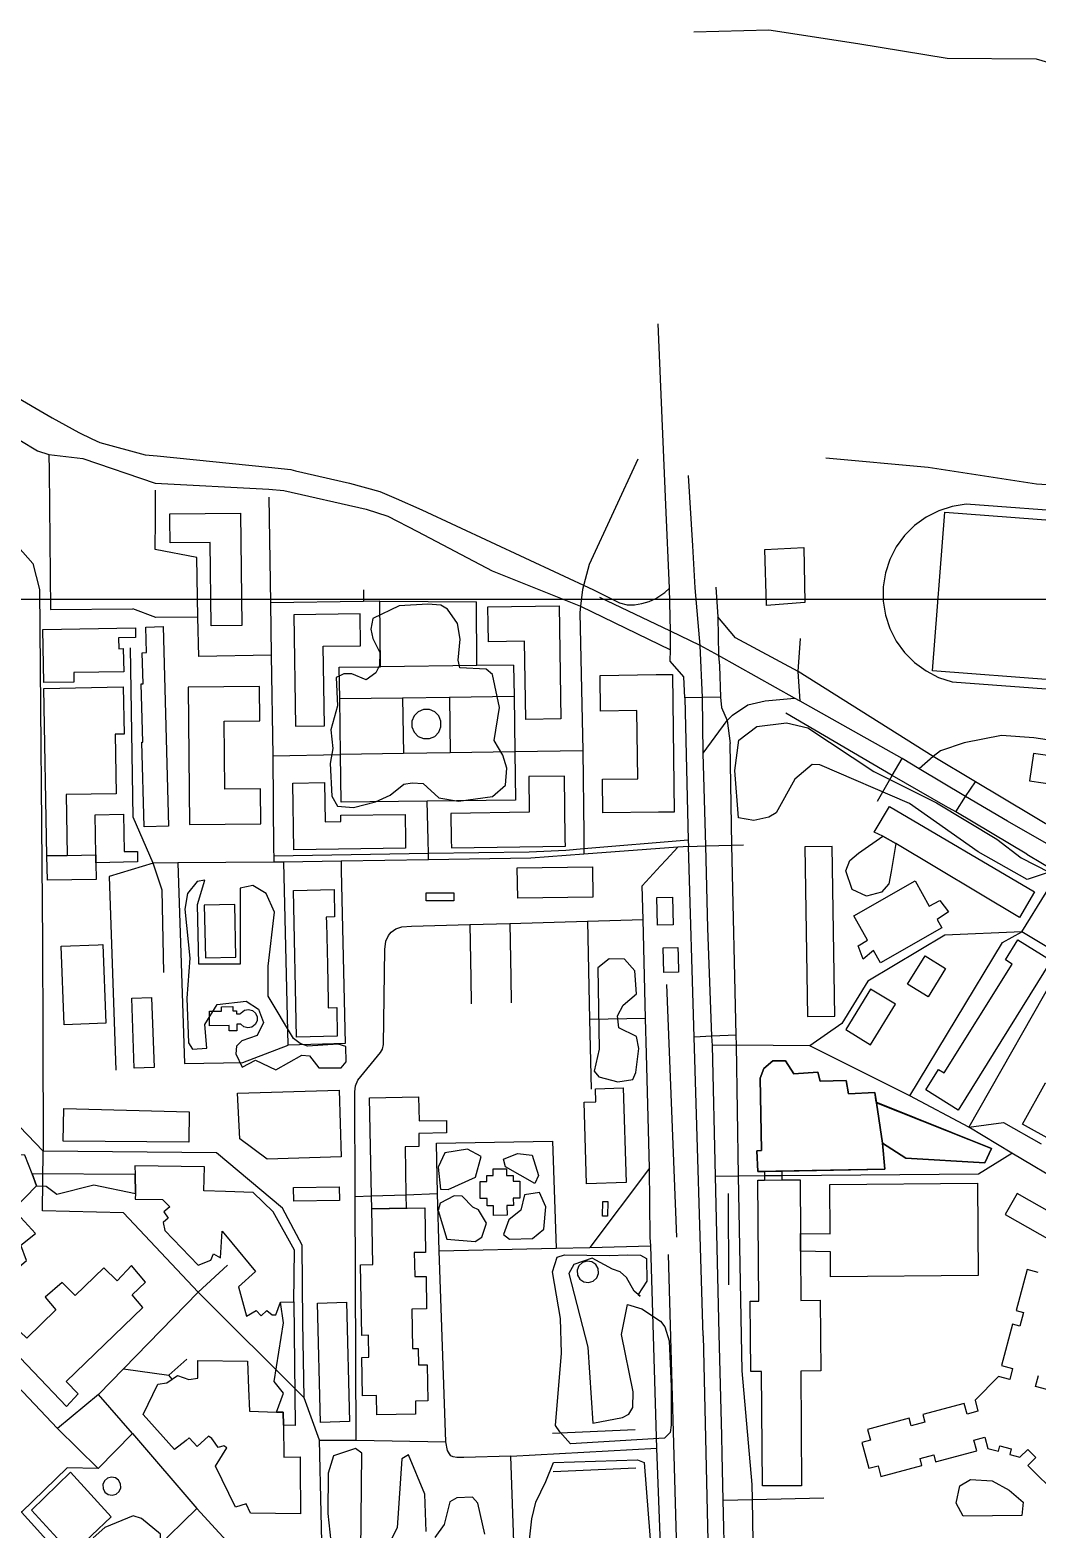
# Model space of a CAD drawing. Header units: metres. Extents: x -2626 to 1483, y -1332 to 1229.
# Drawn here: x -225 to 226, y 529 to 1202 of the extents above; entities that cross this region are included whole.
import ezdxf

# ---------------------------------------------------------------- set-up
doc = ezdxf.new("R2010")
doc.units = ezdxf.units.M
for name, color, linetype in [('OSM_BUILDING', 8, 'Continuous'), ('OSM_GREEN_EXISTING', 94, 'Continuous'), ('OSM_HYDROGRAPHY', 5, 'Continuous'), ('OSM_ROAD_LOCAL', 9, 'Continuous'), ('OSM_ROAD_MAJOR', 30, 'Continuous'), ('SITE_BORDER', 3, 'Continuous')]:
    doc.layers.add(name, color=color, linetype=linetype)

msp = doc.modelspace()

# ---------------------------------------------------------------- linework, layer by layer
at = {"layer": 'OSM_BUILDING'}
for points in [[(-162.786, 984.677), (-131.055, 985.011), (-130.53, 934.616), (-144.285, 934.471), (-144.673, 971.797), (-162.648, 971.608), (-162.761, 982.049)], [(121.427, 969.593), (121.827, 944.88), (104.727, 943.511), (103.945, 968.647)], [(-20.17, 942.965), (11.711, 943.422), (12.436, 892.716), (-3.27, 892.482), (-3.764, 927.536), (-19.951, 927.302), (-20.058, 935.139)], [(-77.454, 939.848), (-107.228, 939.425), (-106.515, 889.365), (-93.485, 889.543), (-93.991, 925.276), (-77.248, 925.521)], [(-178.223, 933.514), (-178.142, 929.251), (-185.738, 929.117), (-185.651, 924.186), (-183.613, 924.219), (-183.425, 913.866), (-205.865, 913.465), (-205.783, 909.191), (-219.282, 908.946), (-219.714, 932.768)], [(-174.272, 844.292), (-175.284, 882.274), (-174.872, 882.285), (-175.566, 908.434), (-174.728, 908.456), (-175.097, 922.349), (-173.221, 922.393), (-173.528, 933.893), (-165.8, 934.093), (-163.424, 844.581)], [(30.068, 912.208), (55.233, 912.542), (62.486, 912.631), (63.299, 850.915), (56.246, 850.815), (31.349, 850.492), (31.149, 865.62), (47.005, 865.832), (46.599, 896.411), (30.28, 896.2)], [(-217.863, 831.267), (-219.232, 906.341), (-183.656, 906.998), (-183.269, 885.881), (-187.333, 885.814), (-186.845, 859.142), (-209.222, 858.741), (-208.728, 831.434)], [(-138.352, 891.636), (-122.396, 891.78), (-122.546, 907.209), (-154.62, 906.898), (-154.02, 845.371), (-121.946, 845.683), (-122.096, 861.379), (-138.058, 861.223)], [(222.546, 864.897), (240.871, 862.181), (240.146, 857.271), (305.408, 847.598), (305.827, 850.414), (323.853, 847.742), (325.797, 860.856), (307.203, 863.617), (305.99, 855.468), (241.759, 864.986), (243.154, 874.415), (224.365, 877.186)], [(-107.578, 863.895), (-93.448, 864.095), (-93.191, 846.507), (-86.063, 846.607), (-86.107, 849.479), (-57.359, 849.88), (-57.19, 838.214), (-57.14, 834.662), (-107.153, 833.95)], [(-1.888, 866.789), (-1.663, 850.804), (-36.783, 850.303), (-36.614, 838.503), (-36.564, 834.885), (14.53, 835.609), (14.48, 838.77), (14.08, 867.023)], [(-196.267, 849.724), (-183.531, 849.958), (-183.231, 833.171), (-177.285, 833.282), (-177.198, 828.54), (-195.873, 828.195), (-195.936, 831.668)], [(152.976, 841.843), (159.741, 853.364), (224.815, 815.17), (218.05, 803.649), (162.592, 836.878), (156.828, 840.162)], [(122.99, 759.188), (135.344, 759.377), (134.163, 835.531), (121.814, 835.33)], [(149.418, 813.144), (143.104, 816.139), (140.24, 824.499), (142.034, 829.174), (145.88, 832.447), (156.828, 840.162), (162.592, 836.878), (160.529, 824.276), (159.522, 818.788), (156.24, 814.948)], [(-217.863, 831.267), (-208.728, 831.434), (-195.936, 831.668), (-195.873, 828.195), (-195.742, 820.725), (-217.663, 820.324)], [(26.848, 812.677), (-6.846, 812.265), (-7.015, 825.957), (26.679, 826.369)], [(-107.396, 815.738), (-89.165, 816.139), (-88.89, 803.894), (-92.635, 803.805), (-92.578, 801.3), (-92.16, 782.342), (-91.803, 766.179), (-91.734, 763.151), (-87.989, 763.24), (-87.702, 750.371), (-105.94, 749.959)], [(-47.812, 814.703), (-35.401, 814.636), (-35.42, 811.118), (-47.83, 811.174)], [(183.237, 798.962), (155.796, 783.277), (152.638, 788.821), (148.018, 784.891), (145.761, 790.925), (149.994, 793.474), (143.798, 804.339), (171.239, 820.013), (177.654, 808.758), (182.393, 811.274), (186.314, 806.142), (181.124, 802.669)], [(55.527, 812.61), (62.548, 812.799), (62.886, 800.309), (55.865, 800.12)], [(190.609, 717.254), (176.072, 726.293), (181.799, 735.499), (184.357, 733.907), (214.743, 782.754), (211.742, 784.624), (217.338, 793.619), (232.325, 784.301)], [(-191.397, 756.182), (-210.116, 755.47), (-211.454, 790.758), (-194.854, 791.393), (-192.735, 791.47)], [(58.378, 790.057), (64.912, 790.235), (65.012, 786.45), (65.206, 779.159), (58.672, 778.992)], [(175.766, 786.461), (184.976, 780.795), (177.11, 768.015), (167.907, 773.67)], [(-170.933, 767.726), (-169.864, 736.401), (-178.704, 736.1), (-179.774, 767.414)], [(140.209, 753.41), (151.325, 746.575), (162.473, 764.698), (151.35, 771.533)], [(-127.773, 754.1), (-129.561, 754.557), (-130.974, 755.737), (-131.23, 755.781), (-132.806, 755.77), (-132.787, 752.854), (-136.139, 752.831), (-136.157, 755.158), (-144.961, 755.102), (-145.004, 761.637), (-139.59, 761.681), (-139.609, 763.629), (-134.575, 763.663), (-134.563, 761.715), (-132.85, 761.726), (-132.837, 760.379), (-131.262, 760.39), (-130.843, 760.913), (-129.373, 762.026), (-127.56, 762.394), (-125.772, 761.937), (-124.353, 760.746), (-123.596, 759.065), (-123.64, 757.217), (-124.484, 755.581), (-125.96, 754.457)], [(100.719, 689.724), (103.701, 689.769), (111.754, 689.914), (157.734, 690.726), (156.727, 702.459), (167.125, 695.758), (202.482, 693.676), (205.496, 700.055), (153.845, 720.838), (153.176, 725.202), (141.434, 724.534), (140.428, 730.568), (128.692, 730.234), (127.685, 734.252), (116.95, 733.584), (113.261, 739.284), (107.559, 739.284), (103.539, 735.933), (101.857, 731.569), (102.395, 699.109), (100.375, 699.053)], [(100.719, 689.724), (100.375, 699.053), (102.395, 699.109), (101.857, 731.569), (103.539, 735.933), (107.559, 739.284), (113.261, 739.284), (116.95, 733.584), (127.685, 734.252), (128.692, 730.234), (140.428, 730.568), (141.434, 724.534), (153.176, 725.202), (153.901, 720.571), (156.727, 702.459), (157.734, 690.726)], [(-132.506, 724.901), (-86.845, 726.226), (-85.97, 696.259), (-119.151, 695.302), (-131.43, 704.441)], [(22.952, 720.771), (28.217, 720.927), (28.042, 726.838), (40.471, 727.206), (41.728, 684.715), (24.04, 684.192)], [(219.463, 710.975), (229.73, 729.465), (236.557, 725.681), (234.031, 721.128), (246.686, 714.103), (249.225, 718.679), (257.146, 714.282), (246.861, 695.769)], [(-73.227, 722.731), (-51.269, 723.143), (-51.075, 712.422), (-38.796, 712.645), (-38.689, 706.99), (-51.219, 706.745), (-51.113, 700.979), (-57.34, 700.856), (-56.94, 679.305), (-56.828, 673.271), (-72.302, 672.982), (-72.408, 678.815)], [(153.901, 720.571), (205.496, 700.055), (202.482, 693.676), (167.125, 695.758), (156.727, 702.459)], [(-154.139, 716.497), (-154.239, 702.905), (-210.629, 703.272), (-210.273, 718)], [(-237.977, 640.354), (-227.048, 649.761), (-229.586, 656.618), (-222.977, 661.961), (-232.893, 672.637), (-222.471, 683.301), (-224.547, 688.634), (-227.81, 697.027), (-232.981, 697.461), (-240.009, 698.051), (-243.566, 691.695), (-251.701, 693.22), (-254.752, 679.238), (-262.63, 670.6), (-250.688, 658.655), (-254.495, 652.811), (-241.791, 644.929)], [(-222.471, 683.301), (-218.2, 683.168), (-213.467, 679.605), (-196.78, 683.713), (-178.198, 679.85), (-178.367, 688.377), (-224.547, 688.634)], [(-178.498, 692.196), (-178.367, 688.377), (-178.198, 679.85), (-178.236, 677.246), (-166.043, 677.201), (-162.736, 673.906), (-165.531, 671.613), (-163.499, 668.819), (-165.787, 666.781), (-165.024, 663.23), (-150.025, 647.724), (-144.435, 650.017), (-143.166, 652.811), (-140.115, 651.03), (-139.352, 662.974), (-134.982, 657.72), (-124.353, 644.929), (-132.043, 637.939), (-128.404, 624.847), (-124.046, 627.397), (-121.883, 624.992), (-119.338, 627.419), (-116.975, 625.415), (-115.324, 625.404), (-113.155, 631.137), (-107.203, 631.282), (-106.953, 654.436), (-116.475, 671.613), (-125.372, 680.251), (-137.783, 680.685), (-147.487, 681.019), (-147.174, 691.84)], [(-20.695, 687.865), (-17.813, 687.888), (-17.844, 690.882), (-11.836, 690.938), (-11.804, 687.943), (-8.916, 687.977), (-8.891, 685.316), (-5.933, 685.35), (-5.865, 677.802), (-8.816, 677.769), (-8.785, 674.451), (-11.679, 674.418), (-11.636, 670.088), (-17.644, 670.032), (-17.688, 674.362), (-20.564, 674.34), (-20.595, 677.657), (-23.64, 677.635), (-23.715, 685.183), (-20.67, 685.216)], [(119.87, 653.924), (120.051, 631.916), (128.704, 631.983), (128.961, 600.313), (119.995, 600.235), (120.414, 548.827), (102.882, 548.683), (102.463, 600.001), (97.574, 599.968), (97.449, 615.786), (97.318, 631.593), (101.282, 631.627), (100.844, 685.873), (103.701, 685.895), (111.754, 685.962), (119.726, 686.029), (119.92, 661.895)], [(103.701, 689.769), (103.701, 687.91), (103.701, 685.895), (111.754, 685.962), (111.754, 687.977), (111.754, 689.914)], [(119.92, 661.895), (133.219, 661.716), (133.037, 683.936), (199.256, 684.47), (199.594, 643.048), (133.406, 642.514), (133.312, 653.757), (119.87, 653.924)], [(216.994, 679.828), (211.679, 670.388), (237.245, 655.983), (242.56, 665.423)], [(-72.302, 672.982), (-48.531, 673.427), (-48.156, 653.423), (-53.214, 653.334), (-53.12, 648.38), (-53.014, 642.581), (-47.924, 642.681), (-47.655, 628.142), (-54.308, 628.02), (-53.976, 610.287), (-51.407, 610.331), (-51.269, 602.962), (-47.48, 603.029), (-47.18, 586.832), (-52.701, 586.732), (-52.595, 580.921), (-70.001, 580.598), (-70.164, 589.27), (-76.429, 589.147), (-76.748, 606.368), (-73.546, 606.435), (-73.728, 616.254), (-76.748, 616.198), (-77.341, 647.935), (-71.839, 648.035)], [(31.293, 676.299), (33.481, 676.266), (33.394, 669.731), (31.212, 669.754)], [(-238.602, 615.385), (-209.016, 584.372), (-203.889, 590.038), (-209.166, 595.526), (-174.797, 628.732), (-179.717, 634.443), (-173.709, 640.154), (-179.992, 647.501), (-186.326, 640.71), (-192.341, 646.521), (-205.271, 634.087), (-211.067, 639.998), (-218.676, 633.363), (-213.911, 627.697), (-226.898, 615.051), (-232.818, 620.662)], [(29.367, 644.017), (29.198, 646.165), (28.123, 648.024), (26.341, 649.226), (24.215, 649.549), (22.165, 648.915), (20.589, 647.445), (19.807, 645.442), (19.97, 643.304), (21.052, 641.434), (22.827, 640.232), (24.953, 639.909), (27.01, 640.555), (28.586, 642.013)], [(-107.203, 631.282), (-106.64, 575.778), (-111.861, 575.934), (-111.917, 581.789), (-114.949, 581.867), (-111.754, 590.361), (-116.031, 595.559), (-111.842, 621.797), (-113.155, 631.137)], [(-96.636, 630.747), (-83.519, 631.081), (-82.181, 577.548), (-95.298, 577.214)], [(-150.25, 604.899), (-127.904, 604.71), (-127.485, 592.342), (-127.135, 582.168), (-114.949, 581.867), (-111.917, 581.789), (-111.861, 575.934), (-111.723, 561.562), (-104.402, 561.752), (-104.37, 557.666), (-104.208, 536.137), (-126.554, 536.515), (-128.486, 540.757), (-133.3, 539.22), (-142.353, 557.51), (-137.151, 565.792), (-138.621, 566.716), (-141.147, 565.959), (-142.478, 567.941), (-143.879, 570.023), (-145.436, 571.002), (-150.444, 566.371), (-154.101, 570.223), (-155.502, 569.11), (-160.654, 565.024), (-174.715, 580.821), (-168.163, 594.301), (-164.08, 594.914), (-161.698, 596.606), (-159.385, 598.242), (-154.183, 596.405), (-150.25, 596.995)], [(-224.709, 537.796), (-207.265, 554.95), (-189.071, 534.868), (-206.702, 518.103)], [(-191.834, 545.922), (-190.365, 544.864), (-188.583, 544.542), (-186.839, 545.031), (-185.476, 546.222), (-184.769, 547.892), (-184.85, 549.696), (-185.713, 551.288), (-187.183, 552.356), (-188.965, 552.679), (-190.709, 552.189), (-192.072, 550.998), (-192.778, 549.328), (-192.697, 547.525)], [(219.188, 535.391), (192.753, 535.113), (189.69, 541.057), (191.29, 548.727), (196.08, 551.588), (205.783, 551.065), (213.392, 546.846), (219.676, 541.503)]]:
    msp.add_lwpolyline(points, close=True, dxfattribs=at)
for points in [[(226.479, 644.395), (221.527, 645.709), (216.612, 627.33), (219.882, 626.45), (218.251, 620.35), (214.981, 621.23), (210.041, 602.762), (214.999, 601.437), (213.668, 596.461), (208.622, 597.83), (198.137, 587.177), (199.462, 582.201), (194.567, 580.876), (193.26, 585.708), (174.734, 580.698), (175.628, 577.37), (169.532, 575.722), (168.632, 579.051), (150.012, 574.019), (151.3, 569.254), (147.468, 568.219), (150.594, 556.642), (154.658, 557.744), (155.977, 552.879), (174.365, 557.855), (173.515, 560.995), (179.611, 562.653), (180.468, 559.503), (198.893, 564.479), (197.593, 569.277), (202.595, 570.635), (203.951, 565.548), (208.628, 564.301), (209.278, 566.75), (214.368, 565.403), (213.686, 562.842), (218.282, 561.64), (221.733, 565.058), (225.322, 561.496), (221.771, 557.922), (235.394, 544.397)], [(230.286, 591.997), (225.234, 593.366), (226.554, 598.287)]]:
    msp.add_lwpolyline(points, dxfattribs=at)
at = {"layer": 'OSM_GREEN_EXISTING'}
for points in [[(246.261, 985.144), (194.154, 988.996), (187.883, 988.005), (181.843, 986.046), (176.191, 983.174), (171.052, 979.445), (166.562, 974.947), (162.83, 969.815), (159.941, 964.16), (157.978, 958.127), (156.984, 951.86), (156.984, 945.514), (157.978, 939.247), (159.935, 933.202), (162.817, 927.547), (166.544, 922.416), (171.033, 917.929), (176.166, 914.189), (181.824, 911.306), (187.864, 909.347), (278.292, 902.645)], [(59.804, 773.548), (64.337, 660.336)], [(87.808, 638.907), (87.639, 679.817)], [(60.623, 652.455), (64.662, 509.287)], [(45.798, 573.841), (8.741, 572.171)], [(-77.379, 504.422), (-76.704, 563.444), (-79.555, 565.458), (-89.452, 562.275), (-91.797, 554.393), (-91.966, 536.293), (-88.364, 502.919)], [(-47.862, 528.233), (-48.531, 545.009), (-55.746, 562.609), (-58.76, 560.939), (-60.942, 529.914), (-67.144, 517.669)], [(46.049, 556.742), (8.991, 555.061)], [(-21.533, 527.064), (-24.716, 540.979), (-27.066, 543.662), (-34.113, 543.328), (-37.295, 541.647), (-39.809, 531.417), (-44.004, 525.55)]]:
    msp.add_lwpolyline(points, dxfattribs=at)
for points in [[(184.6, 985.467), (245.642, 980.792), (294.216, 977.085), (288.771, 905.851), (179.148, 914.234)], [(-47.105, 944.145), (-60.022, 943.388), (-71.839, 937.778), (-72.683, 932.913), (-71.839, 928.727), (-68.569, 922.438), (-68.738, 916.649), (-70.501, 913.376), (-74.778, 910.193), (-81.23, 912.875), (-84.838, 912.965), (-88.277, 911.284), (-87.689, 898.538), (-90.54, 887.806), (-89.702, 879.424), (-90.959, 872.633), (-90.121, 858.051), (-87.608, 853.52), (-80.48, 852.941), (-70.583, 855.535), (-63.961, 858.552), (-57.922, 863.416), (-54.152, 864.006), (-49.2, 863.672), (-42.241, 857.294), (-33.356, 855.869), (-18.094, 857.884), (-12.311, 862.915), (-11.723, 870.541), (-13.48, 876.407), (-17.338, 883.031), (-15.074, 897.87), (-18.094, 912.542), (-21.027, 914.968), (-32.769, 915.647), (-33.606, 918.998), (-32.6, 928.471), (-33.775, 935.429), (-38.302, 941.963), (-41.322, 943.733)], [(-49.037, 883.877), (-46.449, 883.866), (-44.06, 884.856), (-42.228, 886.682), (-41.234, 889.064), (-41.234, 891.658), (-42.222, 894.04), (-44.048, 895.877), (-46.436, 896.868), (-49.018, 896.868), (-51.413, 895.877), (-53.239, 894.051), (-54.233, 891.669), (-54.239, 889.087), (-53.251, 886.693), (-51.426, 884.868)], [(231.362, 824.009), (221.464, 820.658), (199.5, 833.071), (168.807, 854.7), (128.561, 872.133), (125.203, 872.3), (117.325, 865.598), (108.941, 850.503), (105.752, 848.666), (99.043, 847.152), (92.172, 848.321), (90.49, 869.617), (92.335, 883.198), (100.388, 889.231), (113.636, 890.912), (123.196, 888.73), (152.707, 869.116), (180.88, 855.034), (207.884, 838.77), (218.782, 830.388)], [(-119.639, 814.458), (-125.51, 817.976), (-131.293, 816.718), (-131.205, 782.687), (-149.737, 782.687), (-150.325, 809.515), (-147.143, 820.324), (-150.494, 819.824), (-154.852, 814.458), (-156.027, 807.411), (-153.845, 785.448), (-155.189, 767.514), (-154.352, 747.388), (-152.676, 744.538), (-146.136, 745.039), (-147.143, 755.603), (-141.603, 764.654), (-128.523, 766.168), (-122.99, 762.483), (-120.814, 756.605), (-123.659, 750.739), (-130.536, 748.39), (-132.887, 745.874), (-133.219, 742.523), (-130.368, 736.49), (-124.334, 739.673), (-115.274, 735.321), (-103.539, 741.855), (-100.181, 741.521), (-95.992, 736.156), (-85.932, 736.156), (-83.75, 738.839), (-83.919, 745.707), (-87.27, 746.887), (-101.025, 745.874), (-104.377, 747.054), (-107.396, 749.403), (-118.632, 768.349), (-118.632, 781.763), (-115.781, 806.076)], [(-147.311, 809.148), (-146.818, 785.593), (-133.156, 785.882), (-133.65, 809.426)], [(46.386, 769.351), (45.717, 779.749), (41.022, 784.947), (34.144, 785.114), (29.03, 781.006), (29.617, 744.538), (27.435, 734.642), (29.449, 732.126), (38.002, 729.955), (44.71, 730.957), (46.049, 734.141), (47.393, 744.872), (46.386, 750.238), (38.502, 754.1), (37.833, 759.544), (40.353, 764.32)], [(-23.209, 696.415), (-29.411, 699.765), (-39.477, 698.096), (-42.497, 691.717), (-41.491, 681.832), (-37.964, 681.665), (-25.722, 687.197)], [(0.769, 684.348), (-12.311, 691.884), (-13.149, 695.246), (-6.94, 697.762), (-0.4, 697.083), (2.451, 687.865)], [(-107.271, 682.511), (-86.82, 682.834), (-86.72, 676.789), (-107.178, 676.466)], [(2.951, 680.318), (-3.758, 679.316), (-5.433, 672.437), (-10.798, 668.084), (-13.149, 661.538), (-10.466, 659.356), (-0.231, 659.69), (4.796, 663.887), (5.802, 673.95)], [(-26.898, 673.783), (-31.762, 678.637), (-35.282, 678.815), (-41.653, 675.453), (-42.497, 672.27), (-38.639, 659.356), (-25.891, 658.355), (-22.871, 660.203), (-20.864, 666.57), (-24.384, 672.603)], [(16.031, 643.939), (24.584, 610.899), (26.766, 576.858), (40.184, 579.373), (43.035, 580.887), (44.71, 583.904), (44.879, 590.951), (39.677, 616.599), (42.36, 630.013), (48.737, 628.176), (57.121, 622.643), (59.135, 620.127), (60.979, 613.749), (61.986, 593.299), (61.986, 576.023), (61.479, 572.672), (58.966, 570.156), (16.869, 567.64), (12.011, 573.006), (10.166, 575.856), (12.849, 608.216), (12.342, 623.812), (8.822, 644.774), (10.835, 651.308), (14.187, 652.321), (34.144, 651.987), (42.36, 652.399), (48.231, 652.154), (50.832, 650.729), (51, 640.499), (47.143, 634.632), (48.062, 633.875), (45.38, 636.057), (41.859, 642.258), (39.008, 644.774), (35.651, 645.942), (26.516, 650.807), (18.382, 647.957)], [(9.153, 559.258), (46.893, 560.427), (49.906, 559.258), (53.264, 515.153), (50.744, 508.953), (43.197, 508.118), (17.713, 509.12), (7.478, 507.105), (-3.082, 506.604), (-4.927, 509.788), (-2.413, 516.333), (-0.569, 533.933), (1.275, 541.48), (5.802, 550.709)], [(-175.484, 534.1), (-179.173, 535.28), (-191.916, 530.081), (-197.118, 525.383), (-195.436, 522.367), (-186.883, 515.999), (-176.654, 517.001), (-167.094, 513.817), (-152.845, 494.537), (-134.732, 479.108), (-131.712, 481.123), (-127.854, 486.488), (-128.023, 493.19), (-136.745, 498.722), (-137.245, 505.769), (-140.434, 507.439), (-147.305, 505.936), (-150.832, 506.604), (-159.547, 512.637), (-167.263, 520.185), (-166.931, 527.064)]]:
    msp.add_lwpolyline(points, close=True, dxfattribs=at)
at = {"layer": 'OSM_HYDROGRAPHY'}
msp.add_lwpolyline([(72.071, 1200.859), (105.746, 1201.638), (145.623, 1195.605), (185.582, 1189.037), (225.578, 1188.759), (243.835, 1183.326)], dxfattribs=at)
at = {"layer": 'OSM_ROAD_LOCAL'}
for points in [[(-254.802, 1050.567), (-215.481, 1027.768), (-203.57, 1021.1), (-197.768, 1018.328), (-194.098, 1016.581), (-173.803, 1011.048), (-168.438, 1010.714), (-118.513, 1005.538), (-108.566, 1004.503), (-106.384, 1004.002), (-82.237, 998.469), (-68.569, 994.695), (-61.254, 991.467), (-49.787, 986.402), (27.185, 950.602), (38.758, 944.813), (42.153, 943.856), (45.505, 943.856), (48.818, 944.446), (52.088, 945.359), (55.021, 946.661), (59.091, 949.433), (61.204, 951.292), (59.579, 988.651), (56.04, 1069.858)], [(-269.714, 1041.65), (-222.021, 1012.885), (-216.988, 1011.249), (-201.807, 1009.479), (-169.27, 998.347), (-118.388, 995.642), (-111.673, 995.052), (-74.709, 986.714), (-65.012, 983.63), (-51.776, 976.673), (-18.263, 959.04), (21.345, 943.188), (61.579, 923.607)], [(-216.988, 1011.249), (-216.913, 1003.935), (-216.269, 941.707), (-179.417, 942.086)], [(46.974, 1009.2), (25.172, 961.923), (22.271, 950.668), (21.345, 943.188), (21.045, 940.371)], [(332.156, 885.023), (333.881, 941.24), (331.374, 963.37), (324.397, 977.641), (314.643, 985.857), (297.361, 992.013), (259.185, 995.831), (246.961, 996.61), (225.647, 997.957), (177.191, 1005.415), (131.193, 1009.69)], [(-117.331, 921.258), (-149.806, 920.69), (-150.156, 938.368), (-150.688, 965.084), (-169.326, 968.669), (-169.207, 982.105), (-169.257, 995.285)], [(-118.338, 992.191), (-117.663, 944.724)], [(-246.642, 987.348), (-228.704, 967.4), (-224.228, 962.413), (-221.127, 950.724), (-219.864, 792.628), (-219.714, 751.607), (-219.557, 698.775)], [(-76.035, 950.579), (-75.947, 945.314), (-117.663, 944.724)], [(61.579, 923.607), (61.667, 931.967), (61.204, 951.292)], [(81.899, 951.726), (82.919, 938.457)], [(-150.156, 938.368), (-169.107, 938.178), (-179.417, 942.086)], [(-117.663, 944.724), (-117.331, 921.258), (-116.65, 876.096), (-116.244, 833.861)], [(-8.697, 916.816), (-8.491, 902.912), (-8.122, 877.866), (-7.834, 856.18), (-47.355, 855.724), (-85.957, 855.279), (-86.226, 876.741), (-86.607, 901.799), (-86.82, 915.926), (-68.276, 915.97), (-68.694, 945.414), (-75.947, 945.314)], [(-68.694, 945.414), (-25.353, 945.192)], [(-25.222, 916.582), (-25.353, 945.192)], [(21.045, 940.371), (22.283, 878.422), (22.771, 840.974)], [(473.521, 702.237), (469.119, 702.626), (467.062, 703.873), (406.652, 740.33), (380.811, 755.703), (323.09, 790.057), (265.7, 824.21), (261.167, 826.903), (198.356, 864.518), (179.392, 875.851), (118.907, 913.955), (90.828, 929.061), (82.919, 938.457)], [(82.919, 938.457), (83.187, 921.169), (83.581, 916.504)], [(119.745, 900.675), (118.907, 913.955), (119.964, 928.705)], [(-171.689, 831.423), (-179.173, 848.577), (-180.343, 924.609)], [(68.126, 902.167), (67.582, 911.529), (61.529, 918.553), (61.579, 923.607)], [(-8.697, 916.816), (-25.222, 916.582), (-68.276, 915.97)], [(83.581, 916.504), (84.119, 902.478)], [(-86.607, 901.799), (-58.441, 902.2), (-37.458, 902.501), (-8.491, 902.912)], [(-58.441, 902.2), (-58.078, 877.142)], [(-37.458, 902.501), (-37.101, 877.442)], [(84.119, 902.478), (76.01, 902.244), (68.126, 902.167)], [(68.126, 902.167), (69.595, 838.258), (69.657, 835.542)], [(84.119, 902.478), (84.507, 897.858)], [(84.507, 897.858), (86.989, 891.936), (88.327, 881.695)], [(184.963, 853.587), (161.017, 867.246), (113.355, 895.332)], [(258.603, 342.853), (206.309, 375.091), (181.737, 390.23), (176.429, 393.514), (163.836, 401.318), (134.944, 418.906), (129.724, 422.157), (127.817, 423.348), (114.487, 431.652), (105.414, 439.701), (102.145, 446.825), (99.9, 457.98), (99.556, 476.058), (99.006, 504.812), (98.337, 542.638), (98.218, 549.362), (93.691, 600.335), (92.172, 687.799), (91.159, 746.342), (91.053, 750.906), (89.096, 836.032), (88.327, 881.695)], [(526.441, 770.175), (520.776, 772.502), (508.053, 776.52), (491.015, 781.652), (457.296, 792.784), (437.02, 799.396), (403.126, 809.616), (372.546, 820.124), (369.057, 829.609), (371.57, 862.993), (330.918, 868.192), (224.49, 884.2), (209.96, 885.291), (193.254, 882.018), (182.718, 878.378), (179.392, 875.851), (173.084, 870.296)], [(-116.65, 876.096), (-86.226, 876.741)], [(-8.122, 877.866), (-37.101, 877.442), (-58.078, 877.142), (-86.226, 876.741)], [(22.283, 878.422), (-8.122, 877.866)], [(154.452, 855.746), (161.017, 867.246), (165.406, 874.916)], [(189.534, 850.982), (193.885, 857.861), (198.356, 864.518)], [(-46.936, 838.358), (-47.355, 855.724)], [(221.345, 832.046), (189.534, 850.982), (184.963, 853.587)], [(22.771, 840.974), (22.815, 834.406), (22.827, 832.024)], [(69.657, 835.542), (64.899, 835.186), (22.827, 832.024), (-0.907, 830.232), (-46.855, 829.497), (-86.045, 828.863), (-111.673, 828.506), (-116.112, 828.451), (-159.153, 828.15)], [(-116.244, 833.861), (-116.181, 831.189), (-116.112, 828.451)], [(69.595, 838.258), (22.815, 834.406), (14.774, 833.738), (-1.657, 832.981), (-46.88, 832.28), (-116.181, 831.189)], [(-46.855, 829.497), (-46.88, 832.28), (-46.936, 838.358)], [(59.672, 829.519), (64.899, 835.186)], [(69.657, 835.542), (77.492, 835.776), (89.096, 836.032), (94.348, 836.265)], [(76.254, 615.986), (72.227, 749.993), (69.657, 835.542)], [(-159.153, 828.15), (-170.283, 827.994), (-189.902, 822.083), (-186.97, 735.232)], [(-165.418, 778.992), (-166.256, 815.883), (-170.283, 827.994), (-171.689, 831.423)], [(-159.153, 828.15), (-156.133, 738.193)], [(-109.685, 746.408), (-111.673, 828.506)], [(-86.045, 828.863), (-86.013, 824.766), (-84.107, 747.087), (-109.685, 746.408)], [(57.89, 502.752), (55.546, 565.703), (52.895, 656.317), (52.576, 660.058), (52.257, 691.238), (50.913, 742.423), (50.494, 758.353), (49.331, 802.758), (48.937, 817.864), (57.14, 826.77), (59.672, 829.519)], [(429.53, 670.778), (405.045, 685.483), (335.376, 727.339), (309.572, 742.846), (238.521, 785.526), (219.045, 797.226), (229.974, 814.903), (235.401, 823.675), (240.234, 830.955)], [(221.345, 832.046), (235.401, 823.675)], [(-79.28, 569.277), (-79.749, 678.581), (-79.892, 725.503), (-79.517, 728.185), (-78.467, 730.623), (-68.407, 743.113), (-67.4, 744.627), (-67.063, 746.72), (-66.475, 789.311), (-65.887, 792.996), (-64.799, 795.556), (-63.543, 797.103), (-61.529, 798.528), (-58.847, 799.452), (-54.402, 799.697), (-28.348, 800.465), (-10.348, 800.999), (24.397, 802.024), (49.331, 802.758)], [(-28.348, 800.465), (-27.923, 776.487)], [(-10.348, 800.999), (-9.916, 776.81)], [(24.397, 802.024), (25.391, 757.874), (26.097, 726.683)], [(219.045, 797.226), (184.675, 795.723), (150.019, 775.04), (138.464, 756.082), (124.096, 746.097)], [(168.882, 723.655), (210.41, 792.45), (219.045, 797.226)], [(238.521, 785.526), (195.317, 709.573)], [(-27.923, 776.487), (-27.717, 764.965)], [(-9.916, 776.81), (-9.71, 765.288)], [(-219.557, 698.775), (-268.763, 750.015), (-282.362, 764.164), (-293.785, 753.566), (-310.448, 738.093)], [(50.494, 758.353), (25.391, 757.874)], [(-156.133, 738.193), (-129.974, 738.616), (-109.685, 746.408)], [(91.053, 750.906), (80.236, 750.382), (72.227, 749.993)], [(454.095, 703.194), (450.119, 696.404), (448.687, 693.866), (432.487, 674.34), (429.53, 670.778), (420.939, 656.496), (382.975, 592.22), (359.416, 608.15), (288.358, 649.995), (263.893, 668.596), (214.674, 698.007), (195.317, 709.573), (168.882, 723.655), (151.032, 732.627), (124.096, 746.097), (91.159, 746.342), (80.393, 746.23)], [(195.317, 709.573), (210.923, 711.721), (227.854, 702.07)], [(-41.991, 654.169), (-42.841, 679.884), (-43.247, 702.448), (8.822, 703.372), (10.341, 655.349)], [(-150.012, 635.601), (-183.506, 671.134), (-219.895, 672.136), (-219.557, 698.775)], [(-103.495, 656.663), (-112.311, 673.283), (-141.828, 698.107), (-219.557, 698.775)], [(111.754, 687.977), (199.669, 688.7), (214.674, 698.007)], [(52.257, 691.238), (25.441, 655.694)], [(81.793, 687.698), (92.172, 687.799), (103.701, 687.91)], [(103.701, 687.91), (111.754, 687.977)], [(-72.408, 678.815), (-56.94, 679.305)], [(-56.94, 679.305), (-42.841, 679.884)], [(-79.749, 678.581), (-72.408, 678.815)], [(-150.356, 430.417), (-141.315, 438.365), (-100.6, 473.987), (-97.53, 481.468), (-94.229, 504.01), (-95.655, 569.221), (-102.526, 588.257), (-103.107, 622.154), (-103.495, 656.663)], [(72.759, 496.129), (57.89, 502.752), (-7.834, 502.107), (-9.872, 562.03), (-30.968, 561.395), (-34.069, 561.473), (-35.807, 561.752), (-36.77, 562.241), (-37.477, 563.099), (-38.258, 564.668), (-39.083, 568.531), (-41.991, 654.169), (10.341, 655.349), (25.441, 655.694), (52.895, 656.317)], [(-194.81, 589.682), (-183.556, 601.214), (-150.012, 635.601), (-136.883, 647.657)], [(-150.012, 635.601), (-102.526, 588.257)], [(76.254, 615.986), (77.842, 550.553), (78.861, 504.4), (79.042, 496.207), (79.424, 479.308), (80.168, 457.679), (79.93, 447.415)], [(-183.556, 601.214), (-163.255, 598.32), (-155.208, 605.589)], [(-161.698, 596.606), (-163.255, 598.32)], [(-249.218, 579.407), (-233.663, 596.272), (-213.18, 574.475), (-194.842, 556.464), (-179.455, 572.238), (-150.719, 538.642), (-122.327, 507.617), (-97.53, 481.468)], [(-179.455, 572.238), (-194.81, 589.682), (-213.18, 574.475)], [(-95.655, 569.221), (-79.28, 569.277), (-39.083, 568.531)], [(-9.872, 562.03), (55.546, 565.703)], [(-6.846, 303.791), (-8.872, 312.006), (-11.842, 319.565), (-14.374, 324.552), (-25.303, 335.74), (-37.727, 346.126), (-49.118, 354.764), (-53.057, 361.187), (-89.215, 389.362), (-109.097, 404.212), (-135.876, 432.153), (-141.315, 438.365), (-169.338, 470.369), (-196.217, 500.225), (-222.146, 529.024), (-229.255, 536.927), (-249.362, 559.024)], [(-194.842, 556.464), (-208.747, 556.865), (-229.255, 536.927)], [(-150.719, 538.642), (-169.338, 520.407), (-171.708, 515.432), (-169.807, 510.923), (-149.65, 487.68), (-136.845, 474.41), (-141.315, 438.365)], [(85.263, 542.326), (98.337, 542.638), (130.324, 543.406)]]:
    msp.add_lwpolyline(points, dxfattribs=at)
at = {"layer": 'OSM_ROAD_MAJOR'}
for points in [[(74.891, 925.677), (72.696, 951.537), (71.608, 970.238), (69.726, 1001.797)], [(74.891, 925.677), (61.667, 931.967), (29.924, 947.173)], [(76.304, 877.253), (76.01, 902.244), (74.891, 925.677)], [(117.188, 901.933), (83.187, 921.169), (74.891, 925.677)], [(76.304, 877.253), (86.989, 891.936), (89.49, 894.43), (96.317, 898.983), (104.001, 900.842), (117.188, 901.933)], [(146.011, 885.858), (119.745, 900.675), (117.188, 901.933)], [(165.406, 874.916), (155.846, 880.315), (146.011, 885.858)], [(77.492, 835.776), (76.304, 877.253)], [(193.885, 857.861), (173.084, 870.296), (165.406, 874.916)], [(240.234, 830.955), (236.457, 833.226), (212.736, 846.874), (193.885, 857.861)], [(80.236, 750.382), (78.442, 798.884), (77.492, 835.776)], [(80.393, 746.23), (80.236, 750.382)], [(81.793, 687.698), (80.393, 746.23)], [(83.481, 616.944), (81.793, 687.698)], [(84.575, 571.247), (83.481, 616.944)], [(85.263, 542.326), (84.776, 562.753), (84.575, 571.247)], [(86.007, 511.29), (85.263, 542.326)]]:
    msp.add_lwpolyline(points, dxfattribs=at)
at = {"layer": 'SITE_BORDER'}
msp.add_lwpolyline([(-906.59, -946.216), (906.59, -946.216), (906.59, 946.216), (-906.59, 946.216)], close=True, dxfattribs=at)

doc.saveas('drawing.dxf')
